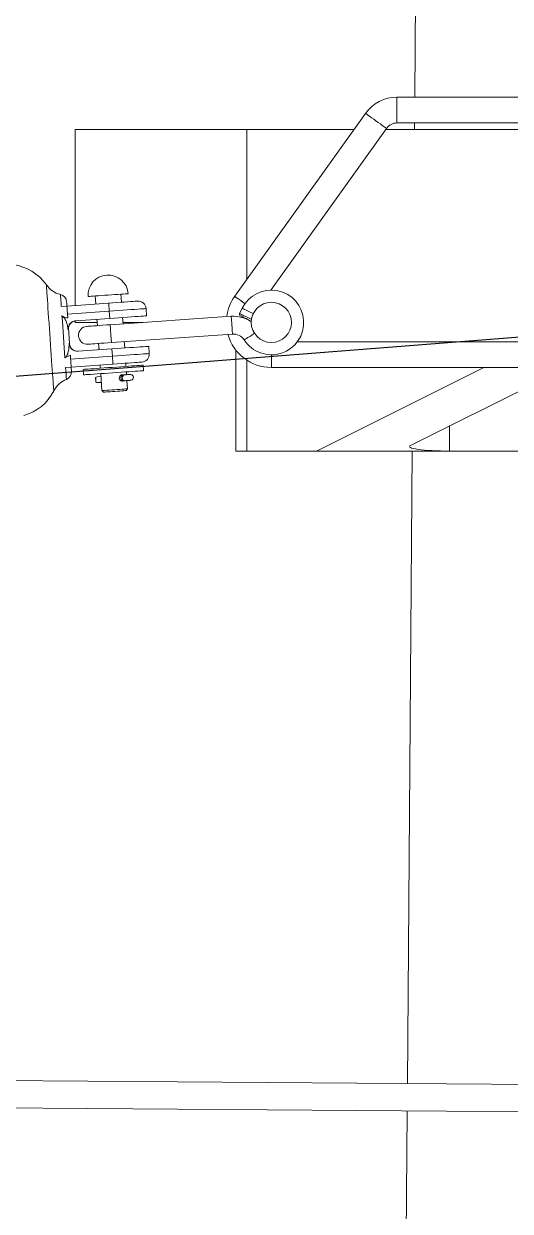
# Model space of a CAD drawing. Header units: millimetres. Extents: x 1587714 to 3094800, y -694377 to -413614.
# Drawn here: x 2255986 to 2256288, y -551468 to -550730 of the extents above; entities that cross this region are included whole.
import ezdxf

# ---------------------------------------------------------------- set-up
doc = ezdxf.new("R2010")
doc.units = ezdxf.units.MM

# ---------------------------------------------------------------- blocks, each defined once
blk = doc.blocks.new('poste RT1 vista lateral')
at = {"color": 7, "linetype": 'Continuous', "lineweight": 15}
for p, q in [((-154.5409, 8549.7792), (-158.8619, 7969.9996)), ((-36, 7969.9996), (-170, 7969.9996)), ((-189.5249, 7959.9564), (-270.779, 7846.2822)), ((-248.3856, 7850.096), (-176.5083, 7950.6524)), ((-170, 7953.9998), (-25, 7953.9998)), ((-158.9811, 7953.9998), (-159.0109, 7950)), ((-370, 7840.5402), (-370, 7950)), ((-370, 7950), (-263.249, 7950)), ((-263.249, 7856.8165), (-263.249, 7950)), ((-263.249, 7950), (-263.2233, 7950)), ((-263.2233, 7950), (-196.6417, 7950)), ((-176.9744, 7950), (-60, 7950)), ((-341.1202, 7842.5591), (-341.469, 7847.5478)), ((-375.0374, 7840.1883), (-378.5201, 7839.9441)), ((-375.0374, 7840.1883), (-349.1007, 7842.0012)), ((-357.43, 7846.431), (-357.0812, 7841.4433)), ((-348.7519, 7837.0135), (-374.6886, 7835.1996)), ((-374.6886, 7835.1996), (-374.5235, 7832.8393)), ((-369.5397, 7831.0244), (-348.4363, 7832.4997)), ((-348.7519, 7837.0135), (-348.4363, 7832.4997)), ((-272.9444, 7833.8196), (-348.1607, 7828.5592)), ((-340.1802, 7829.118), (-340.4558, 7833.0576)), ((-325.4923, 7834.1048), (-325.8079, 7838.6185)), ((-266.0679, 7838.8064), (-267.7112, 7835.4361)), ((-374.0241, 7825.6981), (-374.299, 7825.3739)), ((-370, 7830.0002), (-370, 7830.9538)), ((-370, 7830.0002), (-356.281, 7830.0002)), ((-356.4168, 7831.9418), (-356.1413, 7828.0013)), ((-340.2419, 7830.0002), (-327.5625, 7830.0002)), ((-347.3865, 7817.487), (-272.1701, 7822.7465)), ((-339.1304, 7814.1043), (-339.4059, 7818.0449)), ((-25, 7818.0001), (-231.8752, 7818.0001)), ((-368.2144, 7812.0701), (-347.1109, 7813.5464)), ((-355.3669, 7816.9281), (-355.0914, 7812.9885)), ((-346.7953, 7809.0327), (-347.1109, 7813.5464)), ((-323.8513, 7810.6368), (-324.1669, 7815.1505)), ((-270, 7812.6795), (-270, 7750.0002)), ((-372.732, 7807.2188), (-372.897, 7809.5801)), ((-372.732, 7807.2188), (-346.7953, 7809.0327)), ((-346.4465, 7804.045), (-372.3832, 7802.2311)), ((-354.427, 7803.4871), (-354.291, 7801.5406)), ((-338.3299, 7802.6574), (-338.466, 7804.6029)), ((-327.4621, 7800.0052), (-327.6996, 7803.4003)), ((-375.8659, 7801.9879), (-372.3832, 7802.2311)), ((-364.9213, 7800.7977), (-364.6839, 7797.4026)), ((-357.3584, 7795.7966), (-357.1514, 7792.8364)), ((-353.9296, 7796.3736), (-356.16, 7796.2182)), ((-354.0535, 7798.1455), (-353.3143, 7787.575)), ((-340.4084, 7797.3197), (-341.5347, 7797.2405)), ((-340.4084, 7797.3197), (-340.4532, 7797.3101)), ((-339.9407, 7797.3521), (-340.4084, 7797.3197)), ((-337.9686, 7797.4894), (-338.0925, 7799.2613)), ((-248, 7802.0003), (-36, 7802.0003)), ((-115.9506, 7802.0003), (-219.8588, 7750.0002)), ((-64.6633, 7802.0003), (-161.5912, 7753.4935)), ((-355.9061, 7792.5856), (-353.6757, 7792.742)), ((-341.2835, 7793.6089), (-340.1544, 7793.6871)), ((-340.2001, 7793.69), (-340.1544, 7793.6871)), ((-340.1544, 7793.6871), (-339.6867, 7793.7205)), ((-338.2811, 7787.6236), (-337.3533, 7788.6908)), ((-337.3533, 7788.6908), (-337.7147, 7793.8578)), ((-353.3143, 7787.575), (-352.2471, 7786.6471)), ((-270, 7750.0002), (-263.2233, 7750.0002)), ((-263.2233, 7750.0002), (-219.8588, 7750.0002)), ((-219.8588, 7750.0002), (-137.2186, 7750.0002)), ((-160.5014, 7750.0002), (-163.4313, 7356.8699)), ((-137.2186, 7750.0002), (137.2186, 7750.0002)), ((0, 7355.7096), (-1221.5629, 7364.3792)), ((-1221.6837, 7347.3799), (0, 7338.7089)), ((-163.558, 7339.8697), (-220.0113, -235.0113))]:
    blk.add_line(p, q, dxfattribs=at)
at = {"color": 8, "linetype": 'Continuous', "lineweight": 15}
for p, q in [((-170, 7962.0001), (-170, 7969.9996)), ((-170, 7953.9998), (-170, 7962.0001)), ((-263.2233, 7950), (-263.2233, 7856.8528)), ((-263.2233, 7806.4997), (-263.2233, 7750.0002)), ((-248, 7809.9997), (-248, 7802.0003)), ((-353.9292, 7796.3679), (-356.2485, 7796.2058)), ((-340.4532, 7797.3101), (-341.5444, 7797.2338)), ((-353.6761, 7792.7477), (-355.9953, 7792.5856)), ((-340.2001, 7793.69), (-341.2966, 7793.6137)), ((-137.2186, 7765.6901), (-137.2186, 7750.0002))]:
    blk.add_line(p, q, dxfattribs=at)
at = {"color": 8, "linetype": 'Continuous', "lineweight": 15, "flags": 128}
for points in [[(-183.0166, 7955.3044), (-184.4157, 7956.3048), (-185.7493, 7957.2575), (-186.9552, 7958.1196), (-187.9769, 7958.8501), (-188.7667, 7959.4147), (-189.2876, 7959.7867), (-189.5153, 7959.9497), (-189.5249, 7959.9564)], [(-176.5083, 7950.6524), (-176.5178, 7950.659), (-176.7455, 7950.8221), (-177.2664, 7951.194), (-178.0562, 7951.7586), (-179.0779, 7952.4891), (-180.2838, 7953.3513), (-181.6175, 7954.304), (-183.0166, 7955.3044)], [(-387.823, 7853.3509), (-387.8199, 7853.307), (-387.7955, 7852.958), (-387.747, 7852.2637), (-387.6748, 7851.2318), (-387.5797, 7849.8728), (-387.4628, 7848.201), (-387.3253, 7846.2336), (-387.1686, 7843.9934), (-386.9944, 7841.5024), (-386.8046, 7838.7873), (-386.6011, 7835.8777), (-386.3861, 7832.803), (-386.162, 7829.5977), (-385.931, 7826.2942), (-385.6956, 7822.9277), (-385.4583, 7819.5345), (-385.2217, 7816.1509), (-384.9882, 7812.8121), (-384.7603, 7809.5524), (-384.5404, 7806.4082), (-384.3309, 7803.4127), (-384.134, 7800.5965), (-383.9518, 7797.9901), (-383.7861, 7795.6212), (-383.6388, 7793.5145), (-383.5114, 7791.693), (-383.4053, 7790.1757), (-383.3216, 7788.9779), (-383.2611, 7788.1138), (-383.2246, 7787.5912), (-383.2124, 7787.4167)], [(-378.5201, 7839.9441), (-378.6619, 7841.9726), (-378.7833, 7843.7083), (-378.8825, 7845.1264), (-378.958, 7846.2079), (-379.0091, 7846.9374), (-379.0348, 7847.3046), (-379.038, 7847.3504)], [(-264.2707, 7841.6302), (-265.6698, 7842.6306), (-267.0035, 7843.5833), (-268.2094, 7844.4455), (-269.2311, 7845.176), (-270.0209, 7845.7406), (-270.5418, 7846.1125), (-270.7695, 7846.2756), (-270.779, 7846.2822)], [(-325.8079, 7838.6185), (-325.8532, 7838.6147), (-326.2143, 7838.5899), (-326.9309, 7838.5394), (-327.9916, 7838.465), (-329.3797, 7838.3687), (-331.0733, 7838.2494), (-333.0457, 7838.1121), (-335.2657, 7837.9567), (-337.6986, 7837.7869), (-340.3057, 7837.6038), (-343.0459, 7837.4131), (-345.8763, 7837.2147), (-348.7519, 7837.0135)], [(-259.2363, 7835.4771), (-259.7878, 7835.746), (-261.079, 7836.3755), (-262.3702, 7837.0049), (-263.5735, 7837.5914), (-264.6067, 7838.0949), (-265.3995, 7838.4812), (-265.8979, 7838.7244), (-266.0679, 7838.8064)], [(-348.1607, 7828.5592), (-348.1476, 7828.3713), (-348.1089, 7827.8182), (-348.0474, 7826.9379), (-347.9671, 7825.7916), (-347.8738, 7824.4565), (-347.7736, 7823.0231), (-347.6734, 7821.5907), (-347.58, 7820.2546), (-347.4998, 7819.1082), (-347.4383, 7818.228), (-347.3996, 7817.6749), (-347.3865, 7817.487), (-347.3865, 7817.487)], [(-258.5036, 7823.2234), (-259.0191, 7822.8905), (-260.2262, 7822.1114), (-261.4332, 7821.3332), (-262.558, 7820.6074), (-263.5238, 7819.9847), (-264.265, 7819.5059), (-264.7309, 7819.2055), (-264.8898, 7819.1025)], [(-346.7953, 7809.0327), (-343.9196, 7809.2339), (-341.0894, 7809.4313), (-338.349, 7809.623), (-335.7419, 7809.8052), (-333.3092, 7809.9759), (-331.0891, 7810.1313), (-329.1166, 7810.2686), (-327.423, 7810.3869), (-326.035, 7810.4842), (-324.9743, 7810.5586), (-324.2577, 7810.6091), (-323.8966, 7810.6339), (-323.8513, 7810.6368)], [(-375.348, 7794.5807), (-375.3512, 7794.6274), (-375.3769, 7794.9946), (-375.4279, 7795.7242), (-375.5035, 7796.8056), (-375.6027, 7798.2237), (-375.724, 7799.9594), (-375.8659, 7801.9879)], [(-335.3329, 7797.6687), (-335.4042, 7797.663), (-335.784, 7797.6372), (-336.4299, 7797.5914), (-337.2326, 7797.5352), (-338.0558, 7797.478), (-338.7598, 7797.4284), (-339.2253, 7797.3959), (-339.374, 7797.3855)], [(-335.0798, 7794.0485), (-335.1511, 7794.0428), (-335.5308, 7794.0171), (-336.1768, 7793.9713), (-336.9795, 7793.915), (-337.8026, 7793.8578), (-338.5067, 7793.8082), (-338.9721, 7793.7758), (-339.1208, 7793.7653)]]:
    blk.add_lwpolyline(points, dxfattribs=at)
at = {"color": 7, "linetype": 'Continuous', "lineweight": 15, "flags": 128}
for points in [[(-341.5881, 7847.5392), (-343.3371, 7847.4171), (-345.2617, 7847.2817), (-347.307, 7847.1386), (-349.4138, 7846.9918), (-351.5217, 7846.844), (-353.5699, 7846.7009), (-355.4997, 7846.5664), (-357.2553, 7846.4434), (-358.7864, 7846.3366), (-360.0489, 7846.2479), (-361.0065, 7846.1812), (-361.6316, 7846.1373), (-361.9062, 7846.1182), (-361.919, 7846.1173)], [(-336.9799, 7847.8615), (-336.9897, 7847.8606), (-337.2523, 7847.8425), (-337.8659, 7847.7995), (-338.8126, 7847.7328), (-340.0654, 7847.645), (-341.5881, 7847.5392)], [(-375.2227, 7842.8385), (-375.2109, 7842.6697), (-375.1756, 7842.1662), (-375.1175, 7841.3336), (-375.0374, 7840.1883)], [(-374.6886, 7835.1996), (-374.7566, 7836.1733), (-374.8221, 7837.1089), (-374.8823, 7837.971), (-374.9352, 7838.7272), (-374.9786, 7839.3471), (-375.0108, 7839.8077), (-375.0306, 7840.0919), (-375.0374, 7840.1883)], [(-349.1007, 7842.0012), (-346.5453, 7842.1805), (-344.0419, 7842.355), (-341.6414, 7842.5229), (-339.3928, 7842.6802), (-337.3419, 7842.8233), (-335.5303, 7842.9501), (-333.995, 7843.0579), (-332.7672, 7843.1437), (-331.8719, 7843.2066), (-331.3273, 7843.2438), (-331.1445, 7843.2572)], [(-349.1007, 7842.0012), (-349.094, 7841.9058), (-349.0741, 7841.6216), (-349.0419, 7841.161), (-348.9985, 7840.5402), (-348.9457, 7839.7849), (-348.8853, 7838.9227), (-348.82, 7837.9872), (-348.7519, 7837.0135)], [(-376.282, 7807.9379), (-376.4961, 7811.0001), (-376.7219, 7814.2283), (-376.9554, 7817.569), (-377.193, 7820.966), (-377.4305, 7824.363), (-377.6641, 7827.7037), (-377.8898, 7830.9319), (-378.104, 7833.9942)], [(-348.4363, 7832.4997), (-345.5607, 7832.701), (-342.7303, 7832.8993), (-339.99, 7833.091), (-337.383, 7833.2732), (-334.9501, 7833.4429), (-332.73, 7833.5984), (-330.7577, 7833.7367), (-329.0641, 7833.8549), (-327.6759, 7833.9522), (-326.6153, 7834.0256), (-325.8987, 7834.0762), (-325.5376, 7834.101), (-325.4923, 7834.1048)], [(-272.9444, 7833.8196), (-272.9312, 7833.6308), (-272.8925, 7833.0777), (-272.831, 7832.1974), (-272.7508, 7831.0511), (-272.6574, 7829.716), (-272.5573, 7828.2826), (-272.4571, 7826.8502), (-272.3637, 7825.5141), (-272.2835, 7824.3678), (-272.222, 7823.4885), (-272.1833, 7822.9353), (-272.1701, 7822.7465), (-272.1701, 7822.7465)], [(-272.9444, 7833.8196), (-272.9312, 7833.6308), (-272.8925, 7833.0777), (-272.831, 7832.1974), (-272.7508, 7831.0511), (-272.6574, 7829.716), (-272.5573, 7828.2826), (-272.4571, 7826.8502), (-272.3637, 7825.5141), (-272.2835, 7824.3678), (-272.222, 7823.4885), (-272.1833, 7822.9353), (-272.1701, 7822.7465), (-272.1701, 7822.7465)], [(-260.4747, 7830.7955), (-260.482, 7830.7993), (-261.4614, 7831.2771), (-262.5783, 7831.8217), (-263.7424, 7832.3891), (-264.8594, 7832.9337), (-265.8388, 7833.4105), (-266.6011, 7833.7824), (-267.0847, 7834.018), (-267.2504, 7834.0991), (-267.2504, 7834.0991)], [(-374.0241, 7825.6981), (-373.9464, 7824.5871), (-373.8681, 7823.4665), (-373.7893, 7822.3393), (-373.7103, 7821.2092), (-373.6312, 7820.0791), (-373.5524, 7818.9528), (-373.4741, 7817.8322), (-373.3963, 7816.7202)], [(-348.1607, 7828.5592), (-350.4313, 7828.4009), (-352.646, 7828.2464), (-354.7502, 7828.0985), (-356.6922, 7827.9631), (-358.4241, 7827.842), (-359.9033, 7827.738), (-361.0933, 7827.6551), (-361.9649, 7827.594), (-362.4966, 7827.5568), (-362.6753, 7827.5445)], [(-361.901, 7816.4713), (-361.7223, 7816.4847), (-361.1906, 7816.5209), (-360.319, 7816.582), (-359.1289, 7816.6659), (-357.6498, 7816.7689), (-355.9179, 7816.89), (-353.9759, 7817.0254), (-351.8717, 7817.1732), (-349.6571, 7817.3277), (-347.3865, 7817.487)], [(-347.1109, 7813.5464), (-344.2353, 7813.7476), (-341.405, 7813.9451), (-338.6646, 7814.1367), (-336.0575, 7814.3189), (-333.6248, 7814.4896), (-331.4047, 7814.6451), (-329.4323, 7814.7824), (-327.7387, 7814.9006), (-326.3506, 7814.9979), (-325.2899, 7815.0723), (-324.5733, 7815.1219), (-324.2122, 7815.1476), (-324.1669, 7815.1505)], [(-372.3832, 7802.2311), (-372.3898, 7802.3274), (-372.4097, 7802.6106), (-372.4419, 7803.0722), (-372.4853, 7803.6921), (-372.5382, 7804.4484), (-372.5985, 7805.3105), (-372.6639, 7806.246), (-372.732, 7807.2188)], [(-327.6996, 7803.4003), (-327.7329, 7803.3984), (-328.0685, 7803.3745), (-328.7592, 7803.3259), (-329.7915, 7803.2544), (-331.1454, 7803.159), (-332.7944, 7803.0436), (-334.7065, 7802.9101), (-336.8444, 7802.7604), (-339.1666, 7802.5982), (-341.6279, 7802.4266), (-344.1802, 7802.2482), (-346.7741, 7802.0661), (-349.3589, 7801.8858), (-351.8844, 7801.7094), (-354.3014, 7801.5397), (-356.5628, 7801.3823), (-358.6247, 7801.2373), (-360.4469, 7801.1105), (-361.994, 7801.0018), (-363.2358, 7800.915), (-364.1482, 7800.8511), (-364.7134, 7800.812), (-364.9204, 7800.7977), (-364.9213, 7800.7977)], [(-346.7953, 7809.0327), (-346.7272, 7808.0599), (-346.6618, 7807.1244), (-346.6015, 7806.2613), (-346.5487, 7805.506), (-346.5053, 7804.8851), (-346.473, 7804.4245), (-346.4532, 7804.1403), (-346.4465, 7804.045)], [(-328.4904, 7805.3), (-328.6731, 7805.2876), (-329.2177, 7805.2495), (-330.113, 7805.1875), (-331.3408, 7805.1007), (-332.8761, 7804.9939), (-334.6877, 7804.867), (-336.7387, 7804.724), (-338.9872, 7804.5666), (-341.3877, 7804.3988), (-343.8911, 7804.2233), (-346.4465, 7804.045)], [(-372.3832, 7802.2311), (-372.303, 7801.0848), (-372.2449, 7800.2532), (-372.2096, 7799.7487), (-372.1978, 7799.5799)], [(-327.4621, 7800.0052), (-327.4954, 7800.0023), (-327.8311, 7799.9794), (-328.5218, 7799.9308), (-329.5541, 7799.8583), (-330.908, 7799.7639), (-332.557, 7799.6485), (-334.4691, 7799.515), (-336.607, 7799.3653), (-338.9292, 7799.2032), (-341.3904, 7799.0315), (-343.9428, 7798.8522), (-346.5366, 7798.671), (-349.1214, 7798.4908), (-351.647, 7798.3134), (-354.0639, 7798.1446), (-356.3254, 7797.9863), (-358.3873, 7797.8423), (-360.2095, 7797.7154), (-361.7566, 7797.6067), (-362.9984, 7797.5199), (-363.9108, 7797.456), (-364.476, 7797.4169), (-364.6829, 7797.4026), (-364.6839, 7797.4026)], [(-340.0857, 7793.6919), (-340.446, 7793.505), (-340.963, 7793.4897), (-341.4835, 7793.6833), (-341.9576, 7794.0695), (-342.3175, 7794.6236), (-342.4928, 7795.2731), (-342.4605, 7795.9282), (-342.2392, 7796.5291), (-341.8557, 7797.0269), (-341.3613, 7797.3559), (-340.9304, 7797.4627), (-340.9304, 7797.4627)], [(-335.3916, 7797.6696), (-335.541, 7797.6592), (-335.9663, 7797.6296), (-336.6029, 7797.5857), (-337.3539, 7797.5333), (-338.1048, 7797.4799), (-338.7414, 7797.436), (-339.1667, 7797.4064), (-339.3161, 7797.3959)], [(-351.5286, 7787.6999), (-350.3022, 7787.7858), (-348.8435, 7787.8878), (-347.2207, 7788.0013), (-345.5096, 7788.1205), (-343.7903, 7788.2407), (-342.1432, 7788.3561), (-340.6454, 7788.461), (-339.3667, 7788.5506), (-338.367, 7788.6202), (-337.6931, 7788.667), (-337.3765, 7788.6899), (-337.3533, 7788.6908)], [(-339.0621, 7793.7644), (-338.9127, 7793.7739), (-338.4874, 7793.8044), (-337.8508, 7793.8483), (-337.0999, 7793.9007), (-336.349, 7793.9532), (-335.7124, 7793.998), (-335.287, 7794.0276), (-335.1377, 7794.0381)], [(-353.3143, 7787.575), (-353.3102, 7787.575), (-353.0686, 7787.5922), (-352.4653, 7787.6341), (-351.5286, 7787.6999)], [(-350.6845, 7786.7568), (-351.5282, 7786.6976), (-352.0578, 7786.6604), (-352.2468, 7786.6471), (-352.2471, 7786.6471)], [(-338.2811, 7787.6236), (-338.4426, 7787.6122), (-338.9459, 7787.5769), (-339.766, 7787.5197), (-340.8617, 7787.4434), (-342.1783, 7787.3509), (-343.6496, 7787.2479), (-345.2018, 7787.1401), (-346.7571, 7787.0314), (-348.2376, 7786.9275), (-349.569, 7786.834), (-350.6845, 7786.7568)]]:
    blk.add_lwpolyline(points, dxfattribs=at)
at = {"color": 7, "linetype": 'Continuous', "lineweight": 15}
blk.add_circle((-248, 7830), 12.5, dxfattribs=at)
for centre, radius, start, end in [((-170, 7946), 24, 90, 144.4428119), ((-170, 7946), 8, 90, 144.4428119), ((-412.4286, 7836.1881), 30, 34.89653, 82.3175809), ((-349.4495, 7846.9893), 12.5, 4, 184), ((-375.5202, 7861.9324), 15, 214.89653, 256.4367254), ((-380.2106, 7842.4902), 5, 4, 76.4367254), ((-248, 7830), 20.1, 212.8296053, 154.0139715), ((-330.7958, 7838.2693), 5, 4, 94), ((-248, 7830), 28, 144.4428119, 172.5674453), ((-271.6121, 7814.7658), 19.1, 54.4108449, 94), ((-266.8122, 7834.9975), 1, 153.3800493, 244.0139714), ((-369.0363, 7826.0473), 5, 94, 184), ((-362.2882, 7822.0082), 5.55, 94, 274), ((-248, 7830), 28, 195.4325547, 270), ((-271.6121, 7814.7658), 8, 32.8296053, 94), ((-368.4085, 7817.0692), 5, 184, 274), ((-328.8391, 7810.2883), 5, 274, 4), ((-377.1856, 7799.2312), 5, 291.5632746, 4), ((-339.5543, 7795.554), 1.9728, 117.1073157, 250.8925438), ((-338.8865, 7795.6006), 1.85, 105.2487488, 262.7511107), ((-370.1136, 8230.3084), 434.0129, 273.9186411, 274.0615753), ((-339.2951, 7797.0964), 0.3, 94, 105.2353016), ((-335.3707, 7797.3708), 0.3, 82.7646984, 94), ((-335.5659, 7795.8331), 1.85, 285.2353016, 82.7646984), ((-369.835, 7780.631), 15, 111.5632746, 153.10347), ((-369.8605, 8226.6882), 434.0129, 273.9186411, 274.0615753), ((-339.083, 7794.0632), 0.3, 262.7646984, 274), ((-335.1586, 7794.3376), 0.3, 274, 285.2353016), ((-409.9671, 7800.9881), 30, 285.6824191, 333.10347)]:
    blk.add_arc(centre, radius, start, end, dxfattribs=at)
for centre, major_axis, ratio, start_param, end_param in [((-355.5736, 7794.4341), (2.8143, 0.1968), 0.65576548, 1.76688933, 2.21107552), ((-357.6078, 7794.2918), (-0.129, 1.8455), 0.32009284, 3.78187184, 5.64290612), ((-355.5736, 7794.4341), (2.8143, 0.1968), 0.65576548, 4.07210979, 4.51629597), ((-137.2186, 7752.8571), (25, 0), 0.11428571, 2.91707329, 4.71238898)]:
    blk.add_ellipse(centre, major_axis=major_axis, ratio=ratio, start_param=start_param, end_param=end_param, dxfattribs=at)
for points, knots in [([(-378.104, 7833.9942), (-377.1744, 7833.5529), (-376.0213, 7833.0055), (-374.7667, 7832.8662), (-374.5235, 7832.8393)], [0, 0, 0, 0, 0.80611064, 1, 1, 1, 1]), ([(-378.104, 7833.9942), (-377.6476, 7833.6484), (-376.489, 7832.7707), (-375.4509, 7830.6), (-374.7039, 7828.0492), (-374.4348, 7826.2708), (-374.299, 7825.3739)], [0, 0, 0, 0, 0.17527743, 0.44499242, 0.72008605, 1, 1, 1, 1]), ([(-374.299, 7825.3739), (-374.3174, 7825.916), (-374.3541, 7826.9996), (-373.7156, 7828.5474), (-372.6337, 7829.8389), (-371.1831, 7830.7577), (-370.0736, 7830.9377), (-369.5397, 7831.0244)], [0, 0, 0, 0, 0.1958953, 0.39158529, 0.59333568, 0.80430571, 1, 1, 1, 1]), ([(-373.7137, 7817.0035), (-373.7217, 7816.1041), (-373.7377, 7814.3081), (-374.1094, 7811.6895), (-374.8503, 7809.5464), (-375.7352, 7808.3689), (-376.207, 7807.9969), (-376.282, 7807.9379)], [0, 0, 0, 0, 0.27778736, 0.55471541, 0.81441525, 0.97051861, 1, 1, 1, 1]), ([(-373.7137, 7817.0035), (-373.7106, 7817.0025), (-373.5076, 7816.9414), (-373.4515, 7816.8299), (-373.3963, 7816.7202)], [0, 0, 0, 0, 0.01552698, 1, 1, 1, 1]), ([(-368.2144, 7812.0701), (-368.802, 7812.0875), (-369.9771, 7812.1222), (-371.5977, 7812.9103), (-372.8644, 7814.1415), (-373.5958, 7815.595), (-373.679, 7816.5885), (-373.7137, 7817.0035)], [0, 0, 0, 0, 0.21241053, 0.42475135, 0.63836797, 0.84892423, 1, 1, 1, 1]), ([(-372.897, 7809.5801), (-373.8643, 7809.2417), (-375.0643, 7808.8219), (-376.0842, 7808.0814), (-376.282, 7807.9379)], [0, 0, 0, 0, 0.80610594, 1, 1, 1, 1]), ([(-340.9304, 7797.4627), (-340.7563, 7797.4661), (-340.5427, 7797.4702), (-340.3708, 7797.3472), (-340.339, 7797.3244)], [0, 0, 0, 0, 0.81517223, 1, 1, 1, 1])]:
    blk.add_open_spline(points, degree=3, knots=knots, dxfattribs=at)
at = {"color": 8, "linetype": 'Continuous', "lineweight": 15}
blk.add_open_spline([(-267.6505, 7835.4065), (-267.6486, 7835.4054), (-267.6439, 7835.4025), (-266.991, 7835.0846), (-265.8596, 7834.5331), (-264.35, 7833.7979), (-262.6764, 7832.981), (-261.2112, 7832.2677), (-260.4748, 7831.9088), (-260.212, 7831.7807)], degree=3, knots=[0, 0, 0, 0, 0.1102754, 0.27044697, 0.43060983, 0.59077172, 0.75095626, 0.91111169, 1, 1, 1, 1], dxfattribs=at)

msp = doc.modelspace()

# ---------------------------------------------------------------- linework, layer by layer
at = {"color": 5}
msp.add_arc((2224825.192, -149545.2872), 402611.0256, 267.361191804, 274.509386243, dxfattribs=at)

# ---------------------------------------------------------------- block references
msp.add_blockref('poste RT1 vista lateral', (2256387.7201, -558745.6049))

doc.saveas('drawing.dxf')
